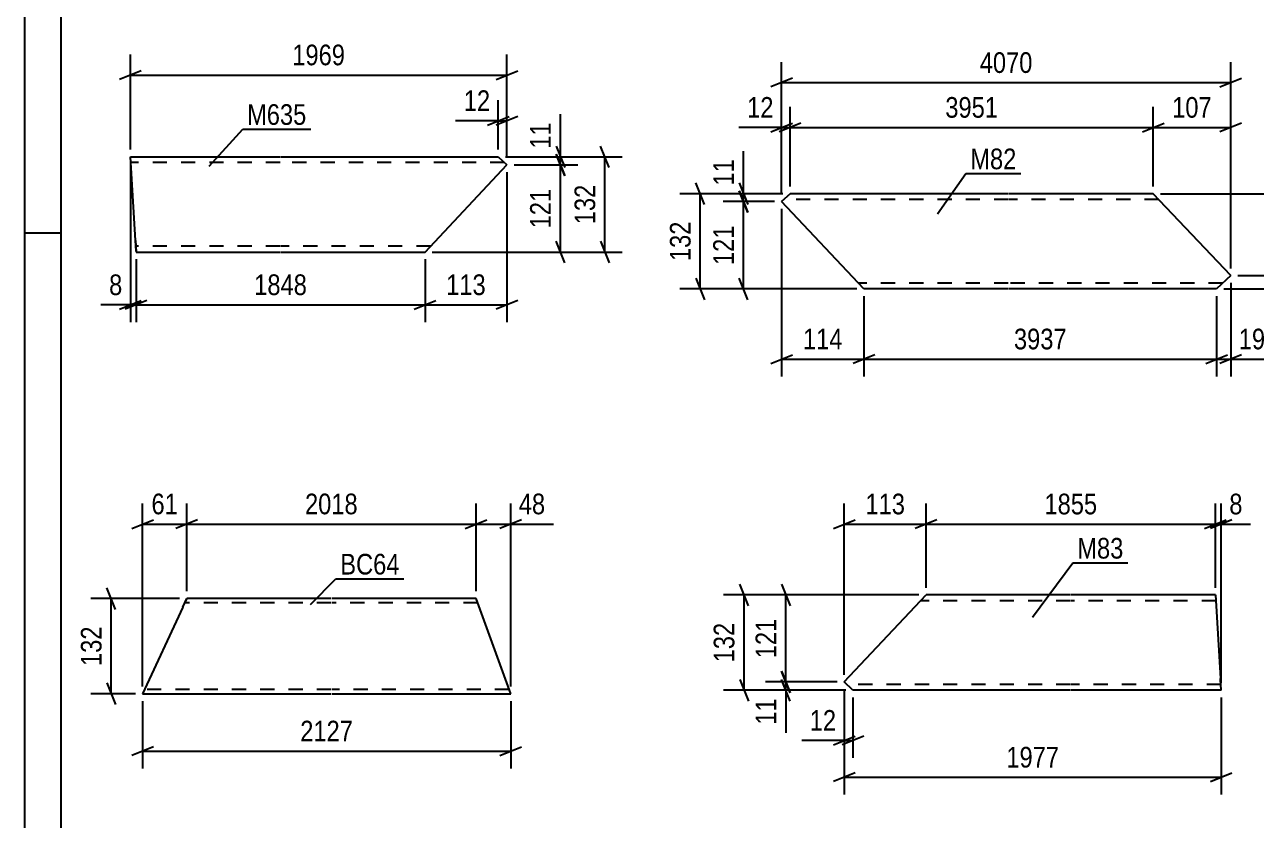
# Model space of a CAD drawing. Header units: millimetres. Extents: x 0 to 594, y 0 to 420.
# Drawn here: x 0 to 170.7, y 216.6 to 326.9 of the extents above; entities that cross this region are included whole.
import ezdxf

# ---------------------------------------------------------------- set-up
doc = ezdxf.new("R2010")
doc.units = ezdxf.units.MM
doc.linetypes.add('DXK_LINE_DOT2', pattern=[3.9198, 1.9599, -1.9599])
doc.styles.add('Arial Narrow', font='ARIALN.TTF', dxfattribs={"height": 0.2})

# ---------------------------------------------------------------- blocks, each defined once
blk = doc.blocks.new('Unknown-389636517-16427 - 80800')
at = {"color": 5, "linetype": 'Continuous'}
for p, q in [((0, 420), (0, 0)), ((5, 415), (5, 5)), ((5, 298), (0, 298))]:
    blk.add_line(p, q, dxfattribs=at)
blk = doc.blocks.new('Part-389636517-20272 - 20266')
at = {"color": 2, "linetype": 'Continuous'}
for p, q in [((106.09, 303.46), (104.92, 302.36)), ((116.33, 290.26), (104.92, 302.36)), ((136.33, 303.46), (106.09, 303.46)), ((156.43, 303.46), (136.43, 303.46)), ((167.16, 292.1), (156.43, 303.46)), ((167.16, 292.1), (165.21, 290.26)), ((136.33, 290.26), (116.33, 290.26)), ((165.21, 290.26), (136.43, 290.26))]:
    blk.add_line(p, q, dxfattribs=at)
at = {"color": 7, "linetype": 'DXK_LINE_DOT2'}
for p, q in [((136.33, 302.66), (105.24, 302.66)), ((157.19, 302.66), (136.43, 302.66)), ((136.33, 291.06), (115.58, 291.06)), ((166.06, 291.06), (136.43, 291.06))]:
    blk.add_line(p, q, dxfattribs=at)
blk = doc.blocks.new('Part-389636517-20280 - 20279')
at = {"color": 2, "linetype": 'Continuous'}
for p, q in [((113.61, 235.79), (124.95, 247.85)), ((144.95, 247.85), (124.95, 247.85)), ((165.05, 247.85), (145.05, 247.85)), ((165.05, 247.85), (165.75, 236.25)), ((114.81, 234.65), (113.61, 235.79)), ((165.84, 234.65), (165.75, 236.25)), ((144.95, 234.65), (114.81, 234.65)), ((165.84, 234.65), (145.05, 234.65))]:
    blk.add_line(p, q, dxfattribs=at)
at = {"color": 7, "linetype": 'DXK_LINE_DOT2'}
for p, q in [((144.95, 247.05), (124.2, 247.05)), ((165.1, 247.05), (145.05, 247.05)), ((165.79, 235.51), (165.77, 235.95)), ((144.95, 235.45), (113.96, 235.45)), ((165.8, 235.45), (145.05, 235.45)), ((165.8, 235.45), (165.79, 235.51))]:
    blk.add_line(p, q, dxfattribs=at)
blk = doc.blocks.new('Part-389636517-42856 - 42855')
at = {"color": 2, "linetype": 'Continuous'}
for p, q in [((21.91, 246.15), (16.35, 234.15)), ((21.91, 246.15), (22.46, 247.35)), ((42.46, 247.35), (22.46, 247.35)), ((62.56, 247.35), (42.56, 247.35)), ((67.37, 234.15), (62.56, 247.35)), ((16.35, 234.15), (42.46, 234.15)), ((42.56, 234.15), (67.37, 234.15))]:
    blk.add_line(p, q, dxfattribs=at)
at = {"color": 7, "linetype": 'DXK_LINE_DOT2'}
for p, q in [((42.46, 246.75), (22.19, 246.75)), ((22.46, 247.35), (22.3, 246.99)), ((62.78, 246.75), (42.56, 246.75)), ((42.46, 234.75), (16.63, 234.75)), ((67.15, 234.75), (42.56, 234.75))]:
    blk.add_line(p, q, dxfattribs=at)
blk = doc.blocks.new('Part-389636517-20404 - 20403')
at = {"color": 2, "linetype": 'Continuous'}
for p, q in [((15.35, 296.97), (14.66, 308.57)), ((14.66, 308.57), (35.4, 308.57)), ((35.5, 308.57), (65.65, 308.57)), ((55.5, 295.37), (66.85, 307.44)), ((65.65, 308.57), (66.85, 307.44)), ((15.35, 296.97), (15.45, 295.37)), ((15.45, 295.37), (35.4, 295.37)), ((35.5, 295.37), (55.5, 295.37))]:
    blk.add_line(p, q, dxfattribs=at)
at = {"color": 7, "linetype": 'DXK_LINE_DOT2'}
for p, q in [((35.4, 307.77), (14.71, 307.77)), ((66.5, 307.77), (35.5, 307.77)), ((15.44, 295.49), (15.35, 296.97)), ((15.4, 296.17), (15.4, 296.23)), ((35.4, 296.17), (15.4, 296.17)), ((56.25, 296.17), (35.5, 296.17))]:
    blk.add_line(p, q, dxfattribs=at)
blk = doc.blocks.new('StraightDimension-389636517-47107 - 20266')
at = {"color": 7, "linetype": 'Continuous'}
for p, q in [((104.92, 301.36), (104.92, 278.14)), ((116.33, 289.26), (116.33, 278.14)), ((103.42, 279.94), (106.42, 281.14)), ((104.92, 280.54), (116.33, 280.54)), ((117.83, 281.14), (114.83, 279.94))]:
    blk.add_line(p, q, dxfattribs=at)
at = {"color": 0}
blk.add_wipeout([(113.97, 281.29), (113.97, 285.49), (107.28, 285.49), (107.28, 281.29)], dxfattribs=at)
at = {"color": 3, "style": 'Arial Narrow'}
blk.add_text('114', height=2.863, dxfattribs=at).set_placement((107.88, 281.89))
blk = doc.blocks.new('StraightDimension-389636517-20723 - 20266')
at = {"color": 7, "linetype": 'Continuous'}
for p, q in [((94.25, 301.96), (93.05, 304.96)), ((105.09, 303.46), (90.8, 303.46)), ((93.65, 290.26), (93.65, 303.46)), ((115.33, 290.26), (90.8, 290.26)), ((93.05, 291.76), (94.25, 288.76))]:
    blk.add_line(p, q, dxfattribs=at)
at = {"color": 0}
blk.add_wipeout([(92.9, 300.2), (88.7, 300.2), (88.7, 293.52), (92.9, 293.52)], dxfattribs=at)
at = {"color": 3, "style": 'Arial Narrow'}
blk.add_text('132', height=2.863, rotation=90.0002, dxfattribs=at).set_placement((92.3, 294.12))
blk = doc.blocks.new('StraightDimension-389636517-47105 - 20266')
at = {"color": 7, "linetype": 'Continuous'}
for p, q in [((167.16, 291.1), (167.16, 278.14)), ((165.21, 289.26), (165.21, 278.14)), ((163.71, 279.94), (166.71, 281.14)), ((165.21, 280.54), (167.16, 280.54)), ((168.66, 281.14), (165.66, 279.94))]:
    blk.add_line(p, q, dxfattribs=at)
at = {"color": 0}
blk.add_wipeout([(172.54, 281.29), (172.54, 285.49), (167.68, 285.49), (167.68, 281.29)], dxfattribs=at)
at = {"color": 7, "linetype": 'Continuous'}
blk.add_line((167.16, 280.54), (173.06, 280.54), dxfattribs=at)
blk.add_line((167.16, 280.54), (173.06, 280.54), dxfattribs=at)
at = {"color": 3, "style": 'Arial Narrow'}
blk.add_text('19', height=2.863, dxfattribs=at).set_placement((168.28, 281.89))
blk = doc.blocks.new('StraightDimension-389636517-20735 - 20266')
at = {"color": 7, "linetype": 'Continuous'}
for p, q in [((104.92, 303.36), (104.92, 321.7)), ((167.16, 293.1), (167.16, 321.7)), ((106.42, 319.45), (103.42, 318.25)), ((165.66, 318.25), (168.66, 319.45)), ((104.92, 318.85), (167.16, 318.85))]:
    blk.add_line(p, q, dxfattribs=at)
at = {"color": 0}
blk.add_wipeout([(140.29, 319.6), (140.29, 323.8), (131.78, 323.8), (131.78, 319.6)], dxfattribs=at)
at = {"color": 3, "style": 'Arial Narrow'}
blk.add_text('4070', height=2.863, dxfattribs=at).set_placement((132.38, 320.2))
blk = doc.blocks.new('StraightDimension-389636517-47106 - 20266')
at = {"color": 7, "linetype": 'Continuous'}
for p, q in [((116.33, 289.26), (116.33, 278.14)), ((165.21, 289.26), (165.21, 278.14)), ((117.83, 281.14), (114.83, 279.94)), ((116.33, 280.54), (165.21, 280.54)), ((163.71, 279.94), (166.71, 281.14))]:
    blk.add_line(p, q, dxfattribs=at)
at = {"color": 0}
blk.add_wipeout([(145.03, 281.29), (145.03, 285.49), (136.52, 285.49), (136.52, 281.29)], dxfattribs=at)
at = {"color": 3, "style": 'Arial Narrow'}
blk.add_text('3937', height=2.863, dxfattribs=at).set_placement((137.12, 281.89))
blk = doc.blocks.new('StraightDimension-389636517-47156 - 20266')
at = {"color": 7, "linetype": 'Continuous'}
for p, q in [((175.63, 304.96), (176.83, 301.96)), ((157.43, 303.46), (178.63, 303.46)), ((176.23, 292.1), (176.23, 303.46)), ((168.16, 292.1), (178.63, 292.1)), ((176.83, 290.6), (175.63, 293.6))]:
    blk.add_line(p, q, dxfattribs=at)
at = {"color": 0}
blk.add_wipeout([(175.48, 301.12), (171.28, 301.12), (171.28, 294.44), (175.48, 294.44)], dxfattribs=at)
at = {"color": 3, "style": 'Arial Narrow'}
blk.add_text('114', height=2.863, rotation=90.0002, dxfattribs=at).set_placement((174.88, 295.04))
blk = doc.blocks.new('StraightDimension-389636517-47157 - 20266')
at = {"color": 7, "linetype": 'Continuous'}
for p, q in [((168.16, 292.1), (178.63, 292.1)), ((175.63, 293.6), (176.83, 290.6)), ((176.23, 290.26), (176.23, 292.1)), ((166.21, 290.26), (178.63, 290.26)), ((176.83, 288.76), (175.63, 291.76))]:
    blk.add_line(p, q, dxfattribs=at)
at = {"color": 0}
blk.add_wipeout([(175.48, 289.74), (171.28, 289.74), (171.28, 284.88), (175.48, 284.88)], dxfattribs=at)
at = {"color": 7, "linetype": 'Continuous'}
blk.add_line((176.23, 290.26), (176.23, 284.36), dxfattribs=at)
blk.add_line((176.23, 290.26), (176.23, 284.36), dxfattribs=at)
at = {"color": 3, "style": 'Arial Narrow'}
blk.add_text('18', height=2.863, rotation=90.0002, dxfattribs=at).set_placement((174.88, 285.48))
blk = doc.blocks.new('StraightDimension-389636517-47294 - 20266')
at = {"color": 7, "linetype": 'Continuous'}
for p, q in [((156.43, 304.46), (156.43, 315.49)), ((167.16, 293.1), (167.16, 315.49)), ((154.93, 312.04), (157.93, 313.24)), ((156.43, 312.64), (167.16, 312.64)), ((168.66, 313.24), (165.66, 312.04))]:
    blk.add_line(p, q, dxfattribs=at)
at = {"color": 0}
blk.add_wipeout([(165.14, 313.39), (165.14, 317.59), (158.45, 317.59), (158.45, 313.39)], dxfattribs=at)
at = {"color": 3, "style": 'Arial Narrow'}
blk.add_text('107', height=2.863, dxfattribs=at).set_placement((159.05, 313.99))
blk = doc.blocks.new('StraightDimension-389636517-47295 - 20266')
at = {"color": 7, "linetype": 'Continuous'}
for p, q in [((106.09, 304.46), (106.09, 315.49)), ((156.43, 304.46), (156.43, 315.49)), ((107.59, 313.24), (104.59, 312.04)), ((106.09, 312.64), (156.43, 312.64)), ((154.93, 312.04), (157.93, 313.24))]:
    blk.add_line(p, q, dxfattribs=at)
at = {"color": 0}
blk.add_wipeout([(135.52, 313.39), (135.52, 317.59), (127.01, 317.59), (127.01, 313.39)], dxfattribs=at)
at = {"color": 3, "style": 'Arial Narrow'}
blk.add_text('3951', height=2.863, dxfattribs=at).set_placement((127.61, 313.99))
blk = doc.blocks.new('StraightDimension-389636517-47296 - 20266')
at = {"color": 7, "linetype": 'Continuous'}
for p, q in [((104.92, 303.36), (104.92, 315.49)), ((106.09, 304.46), (106.09, 315.49)), ((103.42, 312.04), (106.42, 313.24)), ((107.59, 313.24), (104.59, 312.04)), ((104.92, 312.64), (106.09, 312.64))]:
    blk.add_line(p, q, dxfattribs=at)
at = {"color": 0}
blk.add_wipeout([(104.4, 313.39), (104.4, 317.59), (99.54, 317.59), (99.54, 313.39)], dxfattribs=at)
at = {"color": 7, "linetype": 'Continuous'}
blk.add_line((104.92, 312.64), (99.01, 312.64), dxfattribs=at)
blk.add_line((104.92, 312.64), (99.01, 312.64), dxfattribs=at)
at = {"color": 3, "style": 'Arial Narrow'}
blk.add_text('12', height=2.863, dxfattribs=at).set_placement((100.14, 313.99))
blk = doc.blocks.new('StraightDimension-389636517-47658 - 20266')
at = {"color": 7, "linetype": 'Continuous'}
for p, q in [((99.05, 304.96), (100.25, 301.96)), ((105.09, 303.46), (96.8, 303.46)), ((103.92, 302.36), (96.8, 302.36)), ((100.25, 300.86), (99.05, 303.86)), ((99.65, 302.36), (99.65, 303.46))]:
    blk.add_line(p, q, dxfattribs=at)
at = {"color": 0}
blk.add_wipeout([(98.9, 308.84), (94.7, 308.84), (94.7, 303.99), (98.9, 303.99)], dxfattribs=at)
at = {"color": 7, "linetype": 'Continuous'}
blk.add_line((99.65, 303.46), (99.65, 309.37), dxfattribs=at)
blk.add_line((99.65, 303.46), (99.65, 309.37), dxfattribs=at)
at = {"color": 3, "style": 'Arial Narrow'}
blk.add_text('11', height=2.863, rotation=90.0002, dxfattribs=at).set_placement((98.3, 304.59))
blk = doc.blocks.new('StraightDimension-389636517-47659 - 20266')
at = {"color": 7, "linetype": 'Continuous'}
for p, q in [((103.92, 302.36), (96.8, 302.36)), ((99.05, 303.86), (100.25, 300.86)), ((99.65, 290.26), (99.65, 302.36)), ((115.33, 290.26), (96.8, 290.26)), ((100.25, 288.76), (99.05, 291.76))]:
    blk.add_line(p, q, dxfattribs=at)
at = {"color": 0}
blk.add_wipeout([(98.9, 299.65), (94.7, 299.65), (94.7, 292.97), (98.9, 292.97)], dxfattribs=at)
at = {"color": 3, "style": 'Arial Narrow'}
blk.add_text('121', height=2.863, rotation=90.0002, dxfattribs=at).set_placement((98.3, 293.57))
blk = doc.blocks.new('StraightDimension-389636517-20751 - 20279')
at = {"color": 7, "linetype": 'Continuous'}
for p, q in [((100.32, 246.35), (99.12, 249.35)), ((123.95, 247.85), (96.87, 247.85)), ((99.72, 234.65), (99.72, 247.85)), ((99.12, 236.15), (100.32, 233.15)), ((113.81, 234.65), (96.87, 234.65))]:
    blk.add_line(p, q, dxfattribs=at)
at = {"color": 0}
blk.add_wipeout([(98.97, 244.6), (94.77, 244.6), (94.77, 237.91), (98.97, 237.91)], dxfattribs=at)
at = {"color": 3, "style": 'Arial Narrow'}
blk.add_text('132', height=2.863, rotation=90.0002, dxfattribs=at).set_placement((98.37, 238.51))
blk = doc.blocks.new('StraightDimension-389636517-47371 - 20279')
at = {"color": 7, "linetype": 'Continuous'}
for p, q in [((113.61, 236.79), (113.61, 260.52)), ((124.95, 248.85), (124.95, 260.52)), ((112.11, 257.07), (115.11, 258.27)), ((126.45, 258.27), (123.45, 257.07)), ((113.61, 257.67), (124.95, 257.67))]:
    blk.add_line(p, q, dxfattribs=at)
at = {"color": 0}
blk.add_wipeout([(122.62, 258.42), (122.62, 262.62), (115.94, 262.62), (115.94, 258.42)], dxfattribs=at)
at = {"color": 3, "style": 'Arial Narrow'}
blk.add_text('113', height=2.863, dxfattribs=at).set_placement((116.54, 259.02))
blk = doc.blocks.new('StraightDimension-389636517-20747 - 20279')
at = {"color": 7, "linetype": 'Continuous'}
for p, q in [((113.61, 234.79), (113.61, 225.28)), ((114.81, 233.65), (114.81, 225.28)), ((112.11, 227.08), (115.11, 228.28)), ((116.31, 228.28), (113.31, 227.08)), ((113.61, 227.68), (114.81, 227.68))]:
    blk.add_line(p, q, dxfattribs=at)
at = {"color": 0}
blk.add_wipeout([(113.08, 228.43), (113.08, 232.63), (108.22, 232.63), (108.22, 228.43)], dxfattribs=at)
at = {"color": 7, "linetype": 'Continuous'}
blk.add_line((113.61, 227.68), (107.7, 227.68), dxfattribs=at)
blk.add_line((113.61, 227.68), (107.7, 227.68), dxfattribs=at)
at = {"color": 3, "style": 'Arial Narrow'}
blk.add_text('12', height=2.863, dxfattribs=at).set_placement((108.82, 229.03))
blk = doc.blocks.new('StraightDimension-389636517-20765 - 20279')
at = {"color": 7, "linetype": 'Continuous'}
for p, q in [((113.61, 234.79), (113.61, 220.18)), ((165.84, 233.65), (165.84, 220.18)), ((115.11, 223.18), (112.11, 221.98)), ((113.61, 222.58), (165.84, 222.58)), ((164.34, 221.98), (167.34, 223.18))]:
    blk.add_line(p, q, dxfattribs=at)
at = {"color": 0}
blk.add_wipeout([(143.98, 223.33), (143.98, 227.53), (135.47, 227.53), (135.47, 223.33)], dxfattribs=at)
at = {"color": 3, "style": 'Arial Narrow'}
blk.add_text('1977', height=2.863, dxfattribs=at).set_placement((136.07, 223.93))
blk = doc.blocks.new('StraightDimension-389636517-47369 - 20279')
at = {"color": 7, "linetype": 'Continuous'}
for p, q in [((165.05, 248.85), (165.05, 260.52)), ((165.84, 235.65), (165.84, 260.52)), ((163.55, 257.07), (166.55, 258.27)), ((167.34, 258.27), (164.34, 257.07)), ((165.05, 257.67), (165.84, 257.67))]:
    blk.add_line(p, q, dxfattribs=at)
at = {"color": 0}
blk.add_wipeout([(169.4, 258.42), (169.4, 262.62), (166.37, 262.62), (166.37, 258.42)], dxfattribs=at)
at = {"color": 7, "linetype": 'Continuous'}
blk.add_line((165.84, 257.67), (169.92, 257.67), dxfattribs=at)
blk.add_line((165.84, 257.67), (169.92, 257.67), dxfattribs=at)
at = {"color": 3, "style": 'Arial Narrow'}
blk.add_text('8', height=2.86, dxfattribs=at).set_placement((166.97, 259.02))
blk = doc.blocks.new('StraightDimension-389636517-47370 - 20279')
at = {"color": 7, "linetype": 'Continuous'}
for p, q in [((124.95, 248.85), (124.95, 260.52)), ((165.05, 248.85), (165.05, 260.52)), ((126.45, 258.27), (123.45, 257.07)), ((163.55, 257.07), (166.55, 258.27)), ((124.95, 257.67), (165.05, 257.67))]:
    blk.add_line(p, q, dxfattribs=at)
at = {"color": 0}
blk.add_wipeout([(149.26, 258.42), (149.26, 262.62), (140.75, 262.62), (140.75, 258.42)], dxfattribs=at)
at = {"color": 3, "style": 'Arial Narrow'}
blk.add_text('1855', height=2.863, dxfattribs=at).set_placement((141.35, 259.02))
blk = doc.blocks.new('StraightDimension-389636517-52671 - 20279')
at = {"color": 7, "linetype": 'Continuous'}
for p, q in [((104.92, 249.35), (106.12, 246.35)), ((123.95, 247.85), (102.67, 247.85)), ((105.52, 235.79), (105.52, 247.85)), ((112.61, 235.79), (102.67, 235.79)), ((106.12, 234.29), (104.92, 237.29))]:
    blk.add_line(p, q, dxfattribs=at)
at = {"color": 0}
blk.add_wipeout([(104.77, 245.16), (100.57, 245.16), (100.57, 238.48), (104.77, 238.48)], dxfattribs=at)
at = {"color": 3, "style": 'Arial Narrow'}
blk.add_text('121', height=2.863, rotation=90.0002, dxfattribs=at).set_placement((104.17, 239.08))
blk = doc.blocks.new('StraightDimension-389636517-52672 - 20279')
at = {"color": 7, "linetype": 'Continuous'}
for p, q in [((112.61, 235.79), (102.67, 235.79)), ((104.92, 237.29), (106.12, 234.29)), ((106.12, 233.15), (104.92, 236.15)), ((105.52, 234.65), (105.52, 235.79)), ((113.81, 234.65), (102.67, 234.65))]:
    blk.add_line(p, q, dxfattribs=at)
at = {"color": 0}
blk.add_wipeout([(104.77, 234.13), (100.57, 234.13), (100.57, 229.27), (104.77, 229.27)], dxfattribs=at)
at = {"color": 7, "linetype": 'Continuous'}
blk.add_line((105.52, 234.65), (105.52, 228.75), dxfattribs=at)
blk.add_line((105.52, 234.65), (105.52, 228.75), dxfattribs=at)
at = {"color": 3, "style": 'Arial Narrow'}
blk.add_text('11', height=2.863, rotation=90.0002, dxfattribs=at).set_placement((104.17, 229.87))
blk = doc.blocks.new('StraightDimension-389636517-42932 - 42855')
at = {"color": 7, "linetype": 'Continuous'}
for p, q in [((12.61, 245.85), (11.41, 248.85)), ((21.46, 247.35), (9.16, 247.35)), ((12.01, 234.15), (12.01, 247.35)), ((11.41, 235.65), (12.61, 232.65)), ((15.35, 234.15), (9.16, 234.15))]:
    blk.add_line(p, q, dxfattribs=at)
at = {"color": 0}
blk.add_wipeout([(11.26, 244.09), (7.06, 244.09), (7.06, 237.4), (11.26, 237.4)], dxfattribs=at)
at = {"color": 3, "style": 'Arial Narrow'}
blk.add_text('132', height=2.863, rotation=90.0002, dxfattribs=at).set_placement((10.66, 238))
blk = doc.blocks.new('StraightDimension-389636517-42862 - 42855')
at = {"color": 7, "linetype": 'Continuous'}
for p, q in [((16.35, 233.15), (16.35, 223.8)), ((67.37, 233.15), (67.37, 223.8)), ((17.85, 226.8), (14.85, 225.6)), ((16.35, 226.2), (67.37, 226.2)), ((65.87, 225.6), (68.87, 226.8))]:
    blk.add_line(p, q, dxfattribs=at)
at = {"color": 0}
blk.add_wipeout([(46.12, 226.95), (46.12, 231.15), (37.6, 231.15), (37.6, 226.95)], dxfattribs=at)
at = {"color": 3, "style": 'Arial Narrow'}
blk.add_text('2127', height=2.863, dxfattribs=at).set_placement((38.2, 227.55))
blk = doc.blocks.new('StraightDimension-389636517-42873 - 42855')
at = {"color": 7, "linetype": 'Continuous'}
for p, q in [((62.56, 248.35), (62.56, 260.53)), ((67.37, 235.15), (67.37, 260.53)), ((61.06, 257.08), (64.06, 258.28)), ((68.87, 258.28), (65.87, 257.08)), ((62.56, 257.68), (67.37, 257.68))]:
    blk.add_line(p, q, dxfattribs=at)
at = {"color": 0}
blk.add_wipeout([(72.75, 258.43), (72.75, 262.63), (67.89, 262.63), (67.89, 258.43)], dxfattribs=at)
at = {"color": 7, "linetype": 'Continuous'}
blk.add_line((67.37, 257.68), (73.28, 257.68), dxfattribs=at)
blk.add_line((67.37, 257.68), (73.28, 257.68), dxfattribs=at)
at = {"color": 3, "style": 'Arial Narrow'}
blk.add_text('48', height=2.863, dxfattribs=at).set_placement((68.49, 259.03))
blk = doc.blocks.new('StraightDimension-389636517-42874 - 42855')
at = {"color": 7, "linetype": 'Continuous'}
for p, q in [((22.46, 248.35), (22.46, 260.53)), ((62.56, 248.35), (62.56, 260.53)), ((23.96, 258.28), (20.96, 257.08)), ((61.06, 257.08), (64.06, 258.28)), ((22.46, 257.68), (62.56, 257.68))]:
    blk.add_line(p, q, dxfattribs=at)
at = {"color": 0}
blk.add_wipeout([(46.77, 258.43), (46.77, 262.63), (38.26, 262.63), (38.26, 258.43)], dxfattribs=at)
at = {"color": 3, "style": 'Arial Narrow'}
blk.add_text('2018', height=2.863, dxfattribs=at).set_placement((38.86, 259.03))
blk = doc.blocks.new('StraightDimension-389636517-42875 - 42855')
at = {"color": 7, "linetype": 'Continuous'}
for p, q in [((16.35, 235.15), (16.35, 260.53)), ((22.46, 248.35), (22.46, 260.53)), ((14.85, 257.08), (17.85, 258.28)), ((23.96, 258.28), (20.96, 257.08)), ((16.35, 257.68), (22.46, 257.68))]:
    blk.add_line(p, q, dxfattribs=at)
at = {"color": 0}
blk.add_wipeout([(21.83, 258.43), (21.83, 262.63), (16.98, 262.63), (16.98, 258.43)], dxfattribs=at)
at = {"color": 3, "style": 'Arial Narrow'}
blk.add_text('61', height=2.863, dxfattribs=at).set_placement((17.58, 259.03))
blk = doc.blocks.new('StraightDimension-389636517-47562 - 20403')
at = {"color": 7, "linetype": 'Continuous'}
for p, q in [((65.65, 309.57), (65.65, 316.42)), ((66.85, 308.44), (66.85, 316.42)), ((64.15, 312.97), (67.15, 314.17)), ((68.35, 314.17), (65.35, 312.97)), ((65.65, 313.57), (66.85, 313.57))]:
    blk.add_line(p, q, dxfattribs=at)
at = {"color": 0}
blk.add_wipeout([(65.12, 314.32), (65.12, 318.52), (60.27, 318.52), (60.27, 314.32)], dxfattribs=at)
at = {"color": 7, "linetype": 'Continuous'}
blk.add_line((65.65, 313.57), (59.74, 313.57), dxfattribs=at)
blk.add_line((65.65, 313.57), (59.74, 313.57), dxfattribs=at)
at = {"color": 3, "style": 'Arial Narrow'}
blk.add_text('12', height=2.863, dxfattribs=at).set_placement((60.87, 314.92))
blk = doc.blocks.new('StraightDimension-389636517-47018 - 20403')
at = {"color": 7, "linetype": 'Continuous'}
for p, q in [((14.66, 307.57), (14.66, 285.66)), ((15.45, 294.37), (15.45, 285.66)), ((13.16, 287.46), (16.16, 288.66)), ((16.95, 288.66), (13.95, 287.46)), ((14.66, 288.06), (15.45, 288.06))]:
    blk.add_line(p, q, dxfattribs=at)
at = {"color": 0}
blk.add_wipeout([(14.14, 288.81), (14.14, 293.01), (11.11, 293.01), (11.11, 288.81)], dxfattribs=at)
at = {"color": 7, "linetype": 'Continuous'}
blk.add_line((14.66, 288.06), (10.58, 288.06), dxfattribs=at)
blk.add_line((14.66, 288.06), (10.58, 288.06), dxfattribs=at)
at = {"color": 3, "style": 'Arial Narrow'}
blk.add_text('8', height=2.86, dxfattribs=at).set_placement((11.71, 289.41))
blk = doc.blocks.new('StraightDimension-389636517-21061 - 20403')
at = {"color": 7, "linetype": 'Continuous'}
for p, q in [((14.66, 309.57), (14.66, 322.76)), ((66.85, 308.44), (66.85, 322.76)), ((16.16, 320.51), (13.16, 319.31)), ((14.66, 319.91), (66.85, 319.91)), ((65.35, 319.31), (68.35, 320.51))]:
    blk.add_line(p, q, dxfattribs=at)
at = {"color": 0}
blk.add_wipeout([(45.01, 320.66), (45.01, 324.86), (36.5, 324.86), (36.5, 320.66)], dxfattribs=at)
at = {"color": 3, "style": 'Arial Narrow'}
blk.add_text('1969', height=2.863, dxfattribs=at).set_placement((37.1, 321.26))
blk = doc.blocks.new('StraightDimension-389636517-47016 - 20403')
at = {"color": 7, "linetype": 'Continuous'}
for p, q in [((66.85, 306.44), (66.85, 285.66)), ((55.5, 294.37), (55.5, 285.66)), ((54, 287.46), (57, 288.66)), ((68.35, 288.66), (65.35, 287.46)), ((55.5, 288.06), (66.85, 288.06))]:
    blk.add_line(p, q, dxfattribs=at)
at = {"color": 0}
blk.add_wipeout([(64.52, 288.81), (64.52, 293.01), (57.83, 293.01), (57.83, 288.81)], dxfattribs=at)
at = {"color": 3, "style": 'Arial Narrow'}
blk.add_text('113', height=2.863, dxfattribs=at).set_placement((58.43, 289.41))
blk = doc.blocks.new('StraightDimension-389636517-47017 - 20403')
at = {"color": 7, "linetype": 'Continuous'}
for p, q in [((15.45, 294.37), (15.45, 285.66)), ((55.5, 294.37), (55.5, 285.66)), ((16.95, 288.66), (13.95, 287.46)), ((54, 287.46), (57, 288.66)), ((15.45, 288.06), (55.5, 288.06))]:
    blk.add_line(p, q, dxfattribs=at)
at = {"color": 0}
blk.add_wipeout([(39.73, 288.81), (39.73, 293.01), (31.22, 293.01), (31.22, 288.81)], dxfattribs=at)
at = {"color": 3, "style": 'Arial Narrow'}
blk.add_text('1848', height=2.863, dxfattribs=at).set_placement((31.82, 289.41))
blk = doc.blocks.new('StraightDimension-389636517-47589 - 20403')
at = {"color": 7, "linetype": 'Continuous'}
for p, q in [((81.03, 307.07), (79.83, 310.07)), ((66.65, 308.57), (82.83, 308.57)), ((80.43, 295.37), (80.43, 308.57)), ((56.5, 295.37), (82.83, 295.37)), ((79.83, 296.87), (81.03, 293.87))]:
    blk.add_line(p, q, dxfattribs=at)
at = {"color": 0}
blk.add_wipeout([(79.68, 305.31), (75.48, 305.31), (75.48, 298.63), (79.68, 298.63)], dxfattribs=at)
at = {"color": 3, "style": 'Arial Narrow'}
blk.add_text('132', height=2.863, rotation=90.0002, dxfattribs=at).set_placement((79.08, 299.23))
blk = doc.blocks.new('StraightDimension-389636517-47613 - 20403')
at = {"color": 7, "linetype": 'Continuous'}
for p, q in [((73.67, 310.07), (74.87, 307.07)), ((66.65, 308.57), (76.67, 308.57)), ((67.85, 307.44), (76.67, 307.44)), ((74.87, 305.94), (73.67, 308.94)), ((74.27, 307.44), (74.27, 308.57))]:
    blk.add_line(p, q, dxfattribs=at)
at = {"color": 0}
blk.add_wipeout([(73.52, 313.95), (69.32, 313.95), (69.32, 309.09), (73.52, 309.09)], dxfattribs=at)
at = {"color": 7, "linetype": 'Continuous'}
blk.add_line((74.27, 308.57), (74.27, 314.47), dxfattribs=at)
blk.add_line((74.27, 308.57), (74.27, 314.47), dxfattribs=at)
at = {"color": 3, "style": 'Arial Narrow'}
blk.add_text('11', height=2.863, rotation=90.0002, dxfattribs=at).set_placement((72.92, 309.69))
blk = doc.blocks.new('StraightDimension-389636517-47614 - 20403')
at = {"color": 7, "linetype": 'Continuous'}
for p, q in [((67.85, 307.44), (76.67, 307.44)), ((73.67, 308.94), (74.87, 305.94)), ((74.27, 295.37), (74.27, 307.44)), ((56.5, 295.37), (76.67, 295.37)), ((74.87, 293.87), (73.67, 296.87))]:
    blk.add_line(p, q, dxfattribs=at)
at = {"color": 0}
blk.add_wipeout([(73.52, 304.74), (69.32, 304.74), (69.32, 298.06), (73.52, 298.06)], dxfattribs=at)
at = {"color": 3, "style": 'Arial Narrow'}
blk.add_text('121', height=2.863, rotation=90.0002, dxfattribs=at).set_placement((72.92, 298.66))
blk = doc.blocks.new('Mark-389636517-21352 - 20266')
at = {"color": 0}
blk.add_wipeout([(137.47, 306.85), (137.47, 309.85), (131.07, 309.85), (131.07, 306.85)], dxfattribs=at)
blk.add_wipeout([(137.47, 306.85), (137.47, 309.85), (131.07, 309.85), (131.07, 306.85)], dxfattribs=at)
at = {"color": 30, "linetype": 'Continuous'}
for p, q in [((126.54, 300.65), (130.47, 306.25)), ((130.47, 306.25), (138.07, 306.25))]:
    blk.add_line(p, q, dxfattribs=at)
at = {"color": 3, "style": 'Arial Narrow'}
blk.add_text('M82', height=2.863, dxfattribs=at).set_placement((131.07, 306.85))
blk = doc.blocks.new('Mark-389636517-21353 - 20279')
at = {"color": 0}
blk.add_wipeout([(152.3, 252.89), (152.3, 255.89), (145.9, 255.89), (145.9, 252.89)], dxfattribs=at)
blk.add_wipeout([(152.3, 252.89), (152.3, 255.89), (145.9, 255.89), (145.9, 252.89)], dxfattribs=at)
at = {"color": 30, "linetype": 'Continuous'}
for p, q in [((139.7, 244.75), (145.3, 252.29)), ((145.3, 252.29), (152.9, 252.29))]:
    blk.add_line(p, q, dxfattribs=at)
at = {"color": 3, "style": 'Arial Narrow'}
blk.add_text('M83', height=2.863, dxfattribs=at).set_placement((145.9, 252.89))
blk = doc.blocks.new('Mark-389636517-42956 - 42855')
at = {"color": 0}
blk.add_wipeout([(51.97, 250.68), (51.97, 253.68), (43.75, 253.68), (43.75, 250.68)], dxfattribs=at)
blk.add_wipeout([(51.97, 250.68), (51.97, 253.68), (43.75, 253.68), (43.75, 250.68)], dxfattribs=at)
at = {"color": 30, "linetype": 'Continuous'}
for p, q in [((39.62, 246.54), (43.15, 250.08)), ((43.15, 250.08), (52.57, 250.08))]:
    blk.add_line(p, q, dxfattribs=at)
at = {"color": 3, "style": 'Arial Narrow'}
blk.add_text('BC64', height=2.863, dxfattribs=at).set_placement((43.75, 250.68))
blk = doc.blocks.new('Mark-389636517-40031 - 20403')
at = {"color": 0}
blk.add_wipeout([(39.05, 313), (39.05, 316), (30.83, 316), (30.83, 313)], dxfattribs=at)
blk.add_wipeout([(39.05, 313), (39.05, 316), (30.83, 316), (30.83, 313)], dxfattribs=at)
at = {"color": 30, "linetype": 'Continuous'}
for p, q in [((25.57, 307.27), (30.23, 312.4)), ((30.23, 312.4), (39.65, 312.4))]:
    blk.add_line(p, q, dxfattribs=at)
at = {"color": 3, "style": 'Arial Narrow'}
blk.add_text('M635', height=2.863, dxfattribs=at).set_placement((30.83, 313))

msp = doc.modelspace()

# ---------------------------------------------------------------- block references
for name in ['Unknown-389636517-16427 - 80800', 'Part-389636517-20404 - 20403', 'Part-389636517-20272 - 20266', 'Part-389636517-20280 - 20279', 'Part-389636517-42856 - 42855']:
    msp.add_blockref(name, (0, 0))

# ---------------------------------------------------------------- next in the draw order: block references
for name in ['StraightDimension-389636517-47562 - 20403', 'StraightDimension-389636517-47018 - 20403', 'StraightDimension-389636517-47016 - 20403', 'StraightDimension-389636517-47107 - 20266', 'StraightDimension-389636517-47105 - 20266', 'StraightDimension-389636517-42873 - 42855', 'StraightDimension-389636517-47369 - 20279', 'StraightDimension-389636517-20751 - 20279', 'StraightDimension-389636517-42932 - 42855']:
    msp.add_blockref(name, (0, 0))

# ---------------------------------------------------------------- next in the draw order: block references
for name in ['StraightDimension-389636517-21061 - 20403', 'StraightDimension-389636517-20723 - 20266', 'StraightDimension-389636517-47017 - 20403', 'StraightDimension-389636517-42874 - 42855', 'StraightDimension-389636517-47371 - 20279', 'StraightDimension-389636517-20747 - 20279', 'StraightDimension-389636517-42862 - 42855']:
    msp.add_blockref(name, (0, 0))

# ---------------------------------------------------------------- next in the draw order: block references
for name in ['StraightDimension-389636517-20735 - 20266', 'Mark-389636517-40031 - 20403', 'StraightDimension-389636517-47589 - 20403', 'StraightDimension-389636517-47106 - 20266', 'StraightDimension-389636517-42875 - 42855', 'StraightDimension-389636517-47370 - 20279', 'Mark-389636517-42956 - 42855', 'StraightDimension-389636517-20765 - 20279']:
    msp.add_blockref(name, (0, 0))

# ---------------------------------------------------------------- next in the draw order: block references
for name in ['StraightDimension-389636517-47613 - 20403', 'StraightDimension-389636517-47156 - 20266', 'Mark-389636517-21353 - 20279', 'StraightDimension-389636517-52671 - 20279']:
    msp.add_blockref(name, (0, 0))

# ---------------------------------------------------------------- next in the draw order: block references
for name in ['StraightDimension-389636517-47614 - 20403', 'StraightDimension-389636517-47157 - 20266', 'StraightDimension-389636517-52672 - 20279']:
    msp.add_blockref(name, (0, 0))

# ---------------------------------------------------------------- next in the draw order: block references
msp.add_blockref('StraightDimension-389636517-47294 - 20266', (0, 0))

# ---------------------------------------------------------------- next in the draw order: block references
msp.add_blockref('StraightDimension-389636517-47295 - 20266', (0, 0))

# ---------------------------------------------------------------- next in the draw order: block references
for name in ['StraightDimension-389636517-47296 - 20266', 'Mark-389636517-21352 - 20266']:
    msp.add_blockref(name, (0, 0))

# ---------------------------------------------------------------- next in the draw order: block references
msp.add_blockref('StraightDimension-389636517-47658 - 20266', (0, 0))

# ---------------------------------------------------------------- next in the draw order: block references
msp.add_blockref('StraightDimension-389636517-47659 - 20266', (0, 0))

doc.saveas('drawing.dxf')
